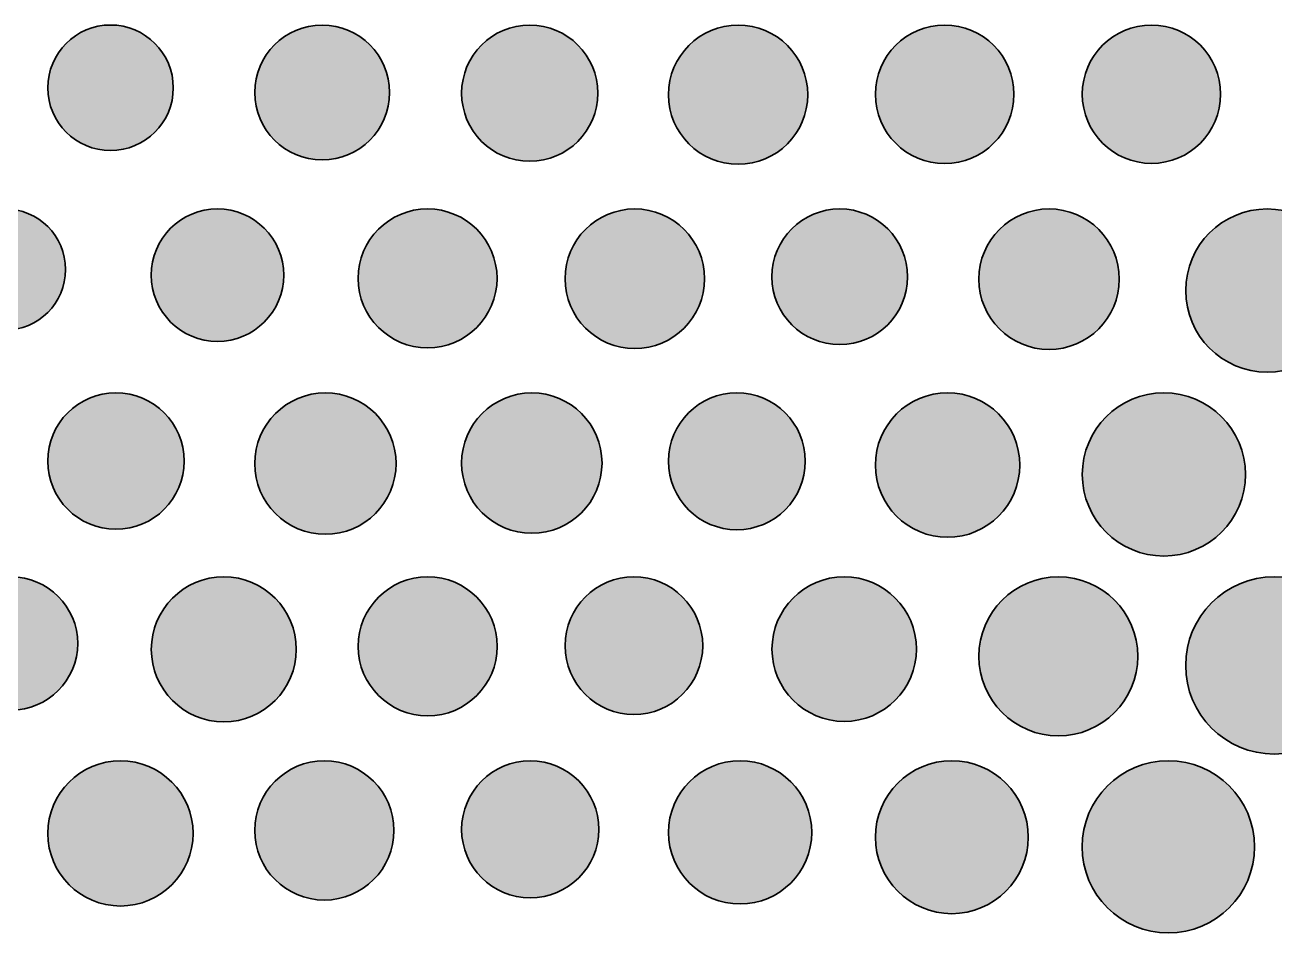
# Model space of a CAD drawing. Header units: inches. Extents: x 4.8 to 30.4, y 5.4 to 29.6.
# Drawn here: x 19.616 to 23.453, y 11.016 to 13.802 of the extents above; entities that cross this region are included whole.
import ezdxf

# ---------------------------------------------------------------- set-up
doc = ezdxf.new("R2010")
doc.units = ezdxf.units.IN
doc.header["$MEASUREMENT"] = 0
doc.layers.add('Layer 1', color=7, linetype='Continuous')

msp = doc.modelspace()

# ---------------------------------------------------------------- hatches: boundary and pattern name
at = {"layer": 'Layer 1'}
h = msp.add_hatch(color=7, dxfattribs=at)
h.dxf.hatch_style = 2
edge = h.paths.add_edge_path()
edge.add_spline(control_points=[(19.8788, 13.8023), (19.9852, 13.8023), (20.0714, 13.716), (20.0714, 13.6096), (20.0714, 13.5033), (19.9852, 13.4171), (19.8788, 13.4171), (19.7724, 13.4171), (19.6862, 13.5033), (19.6862, 13.6096), (19.6862, 13.716), (19.7724, 13.8023), (19.8788, 13.8023)], knot_values=[0, 0, 0, 0, 1, 1, 1, 2, 2, 2, 3, 3, 3, 4, 4, 4, 4], degree=3, periodic=1)
h = msp.add_hatch(color=7, dxfattribs=at)
h.dxf.hatch_style = 2
edge = h.paths.add_edge_path()
edge.add_spline(control_points=[(20.5283, 13.8022), (20.6425, 13.8022), (20.7352, 13.7095), (20.7352, 13.5952), (20.7352, 13.4809), (20.6425, 13.3883), (20.5283, 13.3883), (20.414, 13.3883), (20.3214, 13.4809), (20.3214, 13.5952), (20.3214, 13.7095), (20.414, 13.8022), (20.5283, 13.8022)], knot_values=[0, 0, 0, 0, 1, 1, 1, 2, 2, 2, 3, 3, 3, 4, 4, 4, 4], degree=3, periodic=1)
h = msp.add_hatch(color=7, dxfattribs=at)
h.dxf.hatch_style = 2
edge = h.paths.add_edge_path()
edge.add_spline(control_points=[(21.1654, 13.8022), (21.2808, 13.8022), (21.3744, 13.7085), (21.3744, 13.5931), (21.3744, 13.4776), (21.2808, 13.3841), (21.1654, 13.3841), (21.0499, 13.3841), (20.9563, 13.4776), (20.9563, 13.5931), (20.9563, 13.7085), (21.0499, 13.8022), (21.1654, 13.8022)], knot_values=[0, 0, 0, 0, 1, 1, 1, 2, 2, 2, 3, 3, 3, 4, 4, 4, 4], degree=3, periodic=1)
h = msp.add_hatch(color=7, dxfattribs=at)
h.dxf.hatch_style = 2
edge = h.paths.add_edge_path()
edge.add_spline(control_points=[(21.805, 13.8022), (21.923, 13.8022), (22.0186, 13.7065), (22.0186, 13.5885), (22.0186, 13.4705), (21.923, 13.3748), (21.805, 13.3748), (21.6869, 13.3748), (21.5913, 13.4705), (21.5913, 13.5885), (21.5913, 13.7065), (21.6869, 13.8022), (21.805, 13.8022)], knot_values=[0, 0, 0, 0, 1, 1, 1, 2, 2, 2, 3, 3, 3, 4, 4, 4, 4], degree=3, periodic=1)
h = msp.add_hatch(color=7, dxfattribs=at)
h.dxf.hatch_style = 2
edge = h.paths.add_edge_path()
edge.add_spline(control_points=[(22.4389, 13.8022), (22.5563, 13.8022), (22.6515, 13.707), (22.6515, 13.5896), (22.6515, 13.4721), (22.5563, 13.377), (22.4389, 13.377), (22.3215, 13.377), (22.2263, 13.4721), (22.2263, 13.5896), (22.2263, 13.707), (22.3215, 13.8022), (22.4389, 13.8022)], knot_values=[0, 0, 0, 0, 1, 1, 1, 2, 2, 2, 3, 3, 3, 4, 4, 4, 4], degree=3, periodic=1)
h = msp.add_hatch(color=7, dxfattribs=at)
h.dxf.hatch_style = 2
edge = h.paths.add_edge_path()
edge.add_spline(control_points=[(23.0736, 13.8022), (23.1908, 13.8022), (23.2858, 13.7071), (23.2858, 13.5899), (23.2858, 13.4727), (23.1908, 13.3777), (23.0736, 13.3777), (22.9563, 13.3777), (22.8613, 13.4727), (22.8613, 13.5899), (22.8613, 13.7071), (22.9563, 13.8022), (23.0736, 13.8022)], knot_values=[0, 0, 0, 0, 1, 1, 1, 2, 2, 2, 3, 3, 3, 4, 4, 4, 4], degree=3, periodic=1)
h = msp.add_hatch(color=7, dxfattribs=at)
h.dxf.hatch_style = 2
edge = h.paths.add_edge_path()
edge.add_spline(control_points=[(19.5546, 13.2379), (19.6574, 13.2379), (19.7406, 13.1547), (19.7406, 13.052), (19.7406, 12.9492), (19.6574, 12.8659), (19.5546, 12.8659), (19.4519, 12.8659), (19.3686, 12.9492), (19.3686, 13.052), (19.3686, 13.1547), (19.4519, 13.2379), (19.5546, 13.2379)], knot_values=[0, 0, 0, 0, 1, 1, 1, 2, 2, 2, 3, 3, 3, 4, 4, 4, 4], degree=3, periodic=1)
h = msp.add_hatch(color=7, dxfattribs=at)
h.dxf.hatch_style = 2
edge = h.paths.add_edge_path()
edge.add_spline(control_points=[(20.2069, 13.238), (20.3192, 13.238), (20.4102, 13.147), (20.4102, 13.0347), (20.4102, 12.9223), (20.3192, 12.8313), (20.2069, 12.8313), (20.0946, 12.8313), (20.0036, 12.9223), (20.0036, 13.0347), (20.0036, 13.147), (20.0946, 13.238), (20.2069, 13.238)], knot_values=[0, 0, 0, 0, 1, 1, 1, 2, 2, 2, 3, 3, 3, 4, 4, 4, 4], degree=3, periodic=1)
h = msp.add_hatch(color=7, dxfattribs=at)
h.dxf.hatch_style = 2
edge = h.paths.add_edge_path()
edge.add_spline(control_points=[(20.8518, 13.238), (20.9695, 13.238), (21.065, 13.1425), (21.065, 13.0248), (21.065, 12.9071), (20.9695, 12.8116), (20.8518, 12.8116), (20.734, 12.8116), (20.6385, 12.9071), (20.6385, 13.0248), (20.6385, 13.1425), (20.734, 13.238), (20.8518, 13.238)], knot_values=[0, 0, 0, 0, 1, 1, 1, 2, 2, 2, 3, 3, 3, 4, 4, 4, 4], degree=3, periodic=1)
h = msp.add_hatch(color=7, dxfattribs=at)
h.dxf.hatch_style = 2
edge = h.paths.add_edge_path()
edge.add_spline(control_points=[(21.4878, 13.2379), (21.6061, 13.2379), (21.702, 13.142), (21.702, 13.0237), (21.702, 12.9054), (21.6061, 12.8095), (21.4878, 12.8095), (21.3695, 12.8095), (21.2736, 12.9054), (21.2736, 13.0237), (21.2736, 13.142), (21.3695, 13.2379), (21.4878, 13.2379)], knot_values=[0, 0, 0, 0, 1, 1, 1, 2, 2, 2, 3, 3, 3, 4, 4, 4, 4], degree=3, periodic=1)
h = msp.add_hatch(color=7, dxfattribs=at)
h.dxf.hatch_style = 2
edge = h.paths.add_edge_path()
edge.add_spline(control_points=[(22.1168, 13.2378), (22.2318, 13.2378), (22.325, 13.1447), (22.325, 13.0297), (22.325, 12.9148), (22.2318, 12.8215), (22.1168, 12.8215), (22.0019, 12.8215), (21.9087, 12.9148), (21.9087, 13.0297), (21.9087, 13.1447), (22.0019, 13.2378), (22.1168, 13.2378)], knot_values=[0, 0, 0, 0, 1, 1, 1, 2, 2, 2, 3, 3, 3, 4, 4, 4, 4], degree=3, periodic=1)
h = msp.add_hatch(color=7, dxfattribs=at)
h.dxf.hatch_style = 2
edge = h.paths.add_edge_path()
edge.add_spline(control_points=[(22.7593, 13.2378), (22.8783, 13.2378), (22.9748, 13.1414), (22.9748, 13.0223), (22.9748, 12.9033), (22.8783, 12.8067), (22.7593, 12.8067), (22.6402, 12.8067), (22.5437, 12.9033), (22.5437, 13.0223), (22.5437, 13.1414), (22.6402, 13.2378), (22.7593, 13.2378)], knot_values=[0, 0, 0, 0, 1, 1, 1, 2, 2, 2, 3, 3, 3, 4, 4, 4, 4], degree=3, periodic=1)
h = msp.add_hatch(color=7, dxfattribs=at)
h.dxf.hatch_style = 2
edge = h.paths.add_edge_path()
edge.add_spline(control_points=[(23.4291, 13.2379), (23.5676, 13.2379), (23.6797, 13.1257), (23.6797, 12.9874), (23.6797, 12.849), (23.5676, 12.7369), (23.4291, 12.7369), (23.2908, 12.7369), (23.1786, 12.849), (23.1786, 12.9874), (23.1786, 13.1257), (23.2908, 13.2379), (23.4291, 13.2379)], knot_values=[0, 0, 0, 0, 1, 1, 1, 2, 2, 2, 3, 3, 3, 4, 4, 4, 4], degree=3, periodic=1)
h = msp.add_hatch(color=7, dxfattribs=at)
h.dxf.hatch_style = 2
edge = h.paths.add_edge_path()
edge.add_spline(control_points=[(19.8954, 12.6736), (20.011, 12.6736), (20.1048, 12.5798), (20.1048, 12.4642), (20.1048, 12.3486), (20.011, 12.2548), (19.8954, 12.2548), (19.7797, 12.2548), (19.686, 12.3486), (19.686, 12.4642), (19.686, 12.5798), (19.7797, 12.6736), (19.8954, 12.6736)], knot_values=[0, 0, 0, 0, 1, 1, 1, 2, 2, 2, 3, 3, 3, 4, 4, 4, 4], degree=3, periodic=1)
h = msp.add_hatch(color=7, dxfattribs=at)
h.dxf.hatch_style = 2
edge = h.paths.add_edge_path()
edge.add_spline(control_points=[(20.5381, 12.6734), (20.658, 12.6734), (20.755, 12.5763), (20.755, 12.4564), (20.755, 12.3366), (20.658, 12.2395), (20.5381, 12.2395), (20.4183, 12.2395), (20.3212, 12.3366), (20.3212, 12.4564), (20.3212, 12.5763), (20.4183, 12.6734), (20.5381, 12.6734)], knot_values=[0, 0, 0, 0, 1, 1, 1, 2, 2, 2, 3, 3, 3, 4, 4, 4, 4], degree=3, periodic=1)
h = msp.add_hatch(color=7, dxfattribs=at)
h.dxf.hatch_style = 2
edge = h.paths.add_edge_path()
edge.add_spline(control_points=[(21.1718, 12.6733), (21.2908, 12.6733), (21.3872, 12.5769), (21.3872, 12.4579), (21.3872, 12.3389), (21.2908, 12.2424), (21.1718, 12.2424), (21.0527, 12.2424), (20.9562, 12.3389), (20.9562, 12.4579), (20.9562, 12.5769), (21.0527, 12.6733), (21.1718, 12.6733)], knot_values=[0, 0, 0, 0, 1, 1, 1, 2, 2, 2, 3, 3, 3, 4, 4, 4, 4], degree=3, periodic=1)
h = msp.add_hatch(color=7, dxfattribs=at)
h.dxf.hatch_style = 2
edge = h.paths.add_edge_path()
edge.add_spline(control_points=[(21.8011, 12.6735), (21.9171, 12.6735), (22.0111, 12.5795), (22.0111, 12.4635), (22.0111, 12.3475), (21.9171, 12.2534), (21.8011, 12.2534), (21.6851, 12.2534), (21.591, 12.3475), (21.591, 12.4635), (21.591, 12.5795), (21.6851, 12.6735), (21.8011, 12.6735)], knot_values=[0, 0, 0, 0, 1, 1, 1, 2, 2, 2, 3, 3, 3, 4, 4, 4, 4], degree=3, periodic=1)
h = msp.add_hatch(color=7, dxfattribs=at)
h.dxf.hatch_style = 2
edge = h.paths.add_edge_path()
edge.add_spline(control_points=[(22.4478, 12.6735), (22.5701, 12.6735), (22.6693, 12.5743), (22.6693, 12.4519), (22.6693, 12.3294), (22.5701, 12.2303), (22.4478, 12.2303), (22.3253, 12.2303), (22.2262, 12.3294), (22.2262, 12.4519), (22.2262, 12.5743), (22.3253, 12.6735), (22.4478, 12.6735)], knot_values=[0, 0, 0, 0, 1, 1, 1, 2, 2, 2, 3, 3, 3, 4, 4, 4, 4], degree=3, periodic=1)
h = msp.add_hatch(color=7, dxfattribs=at)
h.dxf.hatch_style = 2
edge = h.paths.add_edge_path()
edge.add_spline(control_points=[(23.1116, 12.6733), (23.25, 12.6733), (23.3621, 12.5612), (23.3621, 12.4229), (23.3621, 12.2847), (23.25, 12.1726), (23.1116, 12.1726), (22.9733, 12.1726), (22.8612, 12.2847), (22.8612, 12.4229), (22.8612, 12.5612), (22.9733, 12.6733), (23.1116, 12.6733)], knot_values=[0, 0, 0, 0, 1, 1, 1, 2, 2, 2, 3, 3, 3, 4, 4, 4, 4], degree=3, periodic=1)
h = msp.add_hatch(color=7, dxfattribs=at)
h.dxf.hatch_style = 2
edge = h.paths.add_edge_path()
edge.add_spline(control_points=[(19.5733, 12.109), (19.6863, 12.109), (19.7779, 12.0173), (19.7779, 11.9043), (19.7779, 11.7913), (19.6863, 11.6998), (19.5733, 11.6998), (19.4603, 11.6998), (19.3687, 11.7913), (19.3687, 11.9043), (19.3687, 12.0173), (19.4603, 12.109), (19.5733, 12.109)], knot_values=[0, 0, 0, 0, 1, 1, 1, 2, 2, 2, 3, 3, 3, 4, 4, 4, 4], degree=3, periodic=1)
h = msp.add_hatch(color=7, dxfattribs=at)
h.dxf.hatch_style = 2
edge = h.paths.add_edge_path()
edge.add_spline(control_points=[(20.2263, 12.1088), (20.3491, 12.1088), (20.4488, 12.0092), (20.4488, 11.8863), (20.4488, 11.7635), (20.3491, 11.6639), (20.2263, 11.6639), (20.1034, 11.6639), (20.0038, 11.7635), (20.0038, 11.8863), (20.0038, 12.0092), (20.1034, 12.1088), (20.2263, 12.1088)], knot_values=[0, 0, 0, 0, 1, 1, 1, 2, 2, 2, 3, 3, 3, 4, 4, 4, 4], degree=3, periodic=1)
h = msp.add_hatch(color=7, dxfattribs=at)
h.dxf.hatch_style = 2
edge = h.paths.add_edge_path()
edge.add_spline(control_points=[(20.8521, 12.1088), (20.97, 12.1088), (21.0654, 12.0133), (21.0654, 11.8955), (21.0654, 11.7777), (20.97, 11.6822), (20.8521, 11.6822), (20.7343, 11.6822), (20.6388, 11.7777), (20.6388, 11.8955), (20.6388, 12.0133), (20.7343, 12.1088), (20.8521, 12.1088)], knot_values=[0, 0, 0, 0, 1, 1, 1, 2, 2, 2, 3, 3, 3, 4, 4, 4, 4], degree=3, periodic=1)
h = msp.add_hatch(color=7, dxfattribs=at)
h.dxf.hatch_style = 2
edge = h.paths.add_edge_path()
edge.add_spline(control_points=[(21.485, 12.1088), (21.6016, 12.1088), (21.6962, 12.0143), (21.6962, 11.8976), (21.6962, 11.781), (21.6016, 11.6865), (21.485, 11.6865), (21.3683, 11.6865), (21.2738, 11.781), (21.2738, 11.8976), (21.2738, 12.0143), (21.3683, 12.1088), (21.485, 12.1088)], knot_values=[0, 0, 0, 0, 1, 1, 1, 2, 2, 2, 3, 3, 3, 4, 4, 4, 4], degree=3, periodic=1)
h = msp.add_hatch(color=7, dxfattribs=at)
h.dxf.hatch_style = 2
edge = h.paths.add_edge_path()
edge.add_spline(control_points=[(22.1306, 12.1088), (22.253, 12.1088), (22.3523, 12.0095), (22.3523, 11.8871), (22.3523, 11.7646), (22.253, 11.6653), (22.1306, 11.6653), (22.0081, 11.6653), (21.9088, 11.7646), (21.9088, 11.8871), (21.9088, 12.0095), (22.0081, 12.1088), (22.1306, 12.1088)], knot_values=[0, 0, 0, 0, 1, 1, 1, 2, 2, 2, 3, 3, 3, 4, 4, 4, 4], degree=3, periodic=1)
h = msp.add_hatch(color=7, dxfattribs=at)
h.dxf.hatch_style = 2
edge = h.paths.add_edge_path()
edge.add_spline(control_points=[(22.7878, 12.109), (22.9226, 12.109), (23.0319, 11.9997), (23.0319, 11.8648), (23.0319, 11.73), (22.9226, 11.6207), (22.7878, 11.6207), (22.6529, 11.6207), (22.5437, 11.73), (22.5437, 11.8648), (22.5437, 11.9997), (22.6529, 12.109), (22.7878, 12.109)], knot_values=[0, 0, 0, 0, 1, 1, 1, 2, 2, 2, 3, 3, 3, 4, 4, 4, 4], degree=3, periodic=1)
h = msp.add_hatch(color=7, dxfattribs=at)
h.dxf.hatch_style = 2
edge = h.paths.add_edge_path()
edge.add_spline(control_points=[(23.4507, 12.109), (23.6009, 12.109), (23.7227, 11.9872), (23.7227, 11.8369), (23.7227, 11.6867), (23.6009, 11.5649), (23.4507, 11.5649), (23.3004, 11.5649), (23.1786, 11.6867), (23.1786, 11.8369), (23.1786, 11.9872), (23.3004, 12.109), (23.4507, 12.109)], knot_values=[0, 0, 0, 0, 1, 1, 1, 2, 2, 2, 3, 3, 3, 4, 4, 4, 4], degree=3, periodic=1)
h = msp.add_hatch(color=7, dxfattribs=at)
h.dxf.hatch_style = 2
edge = h.paths.add_edge_path()
edge.add_spline(control_points=[(19.9091, 11.5444), (20.0323, 11.5444), (20.132, 11.4447), (20.132, 11.3215), (20.132, 11.1985), (20.0323, 11.0987), (19.9091, 11.0987), (19.786, 11.0987), (19.6862, 11.1985), (19.6862, 11.3215), (19.6862, 11.4447), (19.786, 11.5444), (19.9091, 11.5444)], knot_values=[0, 0, 0, 0, 1, 1, 1, 2, 2, 2, 3, 3, 3, 4, 4, 4, 4], degree=3, periodic=1)
h = msp.add_hatch(color=7, dxfattribs=at)
h.dxf.hatch_style = 2
edge = h.paths.add_edge_path()
edge.add_spline(control_points=[(20.535, 11.5444), (20.653, 11.5444), (20.7486, 11.4487), (20.7486, 11.3307), (20.7486, 11.2127), (20.653, 11.117), (20.535, 11.117), (20.4169, 11.117), (20.3213, 11.2127), (20.3213, 11.3307), (20.3213, 11.4487), (20.4169, 11.5444), (20.535, 11.5444)], knot_values=[0, 0, 0, 0, 1, 1, 1, 2, 2, 2, 3, 3, 3, 4, 4, 4, 4], degree=3, periodic=1)
h = msp.add_hatch(color=7, dxfattribs=at)
h.dxf.hatch_style = 2
edge = h.paths.add_edge_path()
edge.add_spline(control_points=[(21.1668, 11.5444), (21.283, 11.5444), (21.3772, 11.4501), (21.3772, 11.3339), (21.3772, 11.2176), (21.283, 11.1235), (21.1668, 11.1235), (21.0506, 11.1235), (20.9563, 11.2176), (20.9563, 11.3339), (20.9563, 11.4501), (21.0506, 11.5444), (21.1668, 11.5444)], knot_values=[0, 0, 0, 0, 1, 1, 1, 2, 2, 2, 3, 3, 3, 4, 4, 4, 4], degree=3, periodic=1)
h = msp.add_hatch(color=7, dxfattribs=at)
h.dxf.hatch_style = 2
edge = h.paths.add_edge_path()
edge.add_spline(control_points=[(21.811, 11.5446), (21.9324, 11.5446), (22.0308, 11.4462), (22.0308, 11.3247), (22.0308, 11.2033), (21.9324, 11.1049), (21.811, 11.1049), (21.6896, 11.1049), (21.5911, 11.2033), (21.5911, 11.3247), (21.5911, 11.4462), (21.6896, 11.5446), (21.811, 11.5446)], knot_values=[0, 0, 0, 0, 1, 1, 1, 2, 2, 2, 3, 3, 3, 4, 4, 4, 4], degree=3, periodic=1)
h = msp.add_hatch(color=7, dxfattribs=at)
h.dxf.hatch_style = 2
edge = h.paths.add_edge_path()
edge.add_spline(control_points=[(22.4608, 11.5446), (22.5904, 11.5446), (22.6955, 11.4395), (22.6955, 11.3099), (22.6955, 11.1803), (22.5904, 11.0752), (22.4608, 11.0752), (22.3312, 11.0752), (22.2261, 11.1803), (22.2261, 11.3099), (22.2261, 11.4395), (22.3312, 11.5446), (22.4608, 11.5446)], knot_values=[0, 0, 0, 0, 1, 1, 1, 2, 2, 2, 3, 3, 3, 4, 4, 4, 4], degree=3, periodic=1)
h = msp.add_hatch(color=7, dxfattribs=at)
h.dxf.hatch_style = 2
edge = h.paths.add_edge_path()
edge.add_spline(control_points=[(23.1254, 11.5447), (23.2714, 11.5447), (23.3898, 11.4263), (23.3898, 11.2803), (23.3898, 11.1343), (23.2714, 11.0159), (23.1254, 11.0159), (22.9794, 11.0159), (22.861, 11.1343), (22.861, 11.2803), (22.861, 11.4263), (22.9794, 11.5447), (23.1254, 11.5447)], knot_values=[0, 0, 0, 0, 1, 1, 1, 2, 2, 2, 3, 3, 3, 4, 4, 4, 4], degree=3, periodic=1)

# ---------------------------------------------------------------- linework, layer by layer
at = {"layer": 'Layer 1', "color": 7, "lineweight": 35}
for points in [[(19.8788, 13.8023), (19.9852, 13.8023), (20.0714, 13.716), (20.0714, 13.6096), (20.0714, 13.5033), (19.9852, 13.4171), (19.8788, 13.4171), (19.7724, 13.4171), (19.6862, 13.5033), (19.6862, 13.6096), (19.6862, 13.716), (19.7724, 13.8023), (19.8788, 13.8023)], [(20.5283, 13.8022), (20.6425, 13.8022), (20.7352, 13.7095), (20.7352, 13.5952), (20.7352, 13.4809), (20.6425, 13.3883), (20.5283, 13.3883), (20.414, 13.3883), (20.3214, 13.4809), (20.3214, 13.5952), (20.3214, 13.7095), (20.414, 13.8022), (20.5283, 13.8022)], [(21.1654, 13.8022), (21.2808, 13.8022), (21.3744, 13.7085), (21.3744, 13.5931), (21.3744, 13.4776), (21.2808, 13.3841), (21.1654, 13.3841), (21.0499, 13.3841), (20.9563, 13.4776), (20.9563, 13.5931), (20.9563, 13.7085), (21.0499, 13.8022), (21.1654, 13.8022)], [(21.805, 13.8022), (21.923, 13.8022), (22.0186, 13.7065), (22.0186, 13.5885), (22.0186, 13.4705), (21.923, 13.3748), (21.805, 13.3748), (21.6869, 13.3748), (21.5913, 13.4705), (21.5913, 13.5885), (21.5913, 13.7065), (21.6869, 13.8022), (21.805, 13.8022)], [(22.4389, 13.8022), (22.5563, 13.8022), (22.6515, 13.707), (22.6515, 13.5896), (22.6515, 13.4721), (22.5563, 13.377), (22.4389, 13.377), (22.3215, 13.377), (22.2263, 13.4721), (22.2263, 13.5896), (22.2263, 13.707), (22.3215, 13.8022), (22.4389, 13.8022)], [(23.0736, 13.8022), (23.1908, 13.8022), (23.2858, 13.7071), (23.2858, 13.5899), (23.2858, 13.4727), (23.1908, 13.3777), (23.0736, 13.3777), (22.9563, 13.3777), (22.8613, 13.4727), (22.8613, 13.5899), (22.8613, 13.7071), (22.9563, 13.8022), (23.0736, 13.8022)], [(19.5546, 13.2379), (19.6574, 13.2379), (19.7406, 13.1547), (19.7406, 13.052), (19.7406, 12.9492), (19.6574, 12.8659), (19.5546, 12.8659), (19.4519, 12.8659), (19.3686, 12.9492), (19.3686, 13.052), (19.3686, 13.1547), (19.4519, 13.2379), (19.5546, 13.2379)], [(20.2069, 13.238), (20.3192, 13.238), (20.4102, 13.147), (20.4102, 13.0347), (20.4102, 12.9223), (20.3192, 12.8313), (20.2069, 12.8313), (20.0946, 12.8313), (20.0036, 12.9223), (20.0036, 13.0347), (20.0036, 13.147), (20.0946, 13.238), (20.2069, 13.238)], [(20.8518, 13.238), (20.9695, 13.238), (21.065, 13.1425), (21.065, 13.0248), (21.065, 12.9071), (20.9695, 12.8116), (20.8518, 12.8116), (20.734, 12.8116), (20.6385, 12.9071), (20.6385, 13.0248), (20.6385, 13.1425), (20.734, 13.238), (20.8518, 13.238)], [(21.4878, 13.2379), (21.6061, 13.2379), (21.702, 13.142), (21.702, 13.0237), (21.702, 12.9054), (21.6061, 12.8095), (21.4878, 12.8095), (21.3695, 12.8095), (21.2736, 12.9054), (21.2736, 13.0237), (21.2736, 13.142), (21.3695, 13.2379), (21.4878, 13.2379)], [(22.1168, 13.2378), (22.2318, 13.2378), (22.325, 13.1447), (22.325, 13.0297), (22.325, 12.9148), (22.2318, 12.8215), (22.1168, 12.8215), (22.0019, 12.8215), (21.9087, 12.9148), (21.9087, 13.0297), (21.9087, 13.1447), (22.0019, 13.2378), (22.1168, 13.2378)], [(22.7593, 13.2378), (22.8783, 13.2378), (22.9748, 13.1414), (22.9748, 13.0223), (22.9748, 12.9033), (22.8783, 12.8067), (22.7593, 12.8067), (22.6402, 12.8067), (22.5437, 12.9033), (22.5437, 13.0223), (22.5437, 13.1414), (22.6402, 13.2378), (22.7593, 13.2378)], [(23.4291, 13.2379), (23.5676, 13.2379), (23.6797, 13.1257), (23.6797, 12.9874), (23.6797, 12.849), (23.5676, 12.7369), (23.4291, 12.7369), (23.2908, 12.7369), (23.1786, 12.849), (23.1786, 12.9874), (23.1786, 13.1257), (23.2908, 13.2379), (23.4291, 13.2379)], [(19.8954, 12.6736), (20.011, 12.6736), (20.1048, 12.5798), (20.1048, 12.4642), (20.1048, 12.3486), (20.011, 12.2548), (19.8954, 12.2548), (19.7797, 12.2548), (19.686, 12.3486), (19.686, 12.4642), (19.686, 12.5798), (19.7797, 12.6736), (19.8954, 12.6736)], [(20.5381, 12.6734), (20.658, 12.6734), (20.755, 12.5763), (20.755, 12.4564), (20.755, 12.3366), (20.658, 12.2395), (20.5381, 12.2395), (20.4183, 12.2395), (20.3212, 12.3366), (20.3212, 12.4564), (20.3212, 12.5763), (20.4183, 12.6734), (20.5381, 12.6734)], [(21.1718, 12.6733), (21.2908, 12.6733), (21.3872, 12.5769), (21.3872, 12.4579), (21.3872, 12.3389), (21.2908, 12.2424), (21.1718, 12.2424), (21.0527, 12.2424), (20.9562, 12.3389), (20.9562, 12.4579), (20.9562, 12.5769), (21.0527, 12.6733), (21.1718, 12.6733)], [(21.8011, 12.6735), (21.9171, 12.6735), (22.0111, 12.5795), (22.0111, 12.4635), (22.0111, 12.3475), (21.9171, 12.2534), (21.8011, 12.2534), (21.6851, 12.2534), (21.591, 12.3475), (21.591, 12.4635), (21.591, 12.5795), (21.6851, 12.6735), (21.8011, 12.6735)], [(22.4478, 12.6735), (22.5701, 12.6735), (22.6693, 12.5743), (22.6693, 12.4519), (22.6693, 12.3294), (22.5701, 12.2303), (22.4478, 12.2303), (22.3253, 12.2303), (22.2262, 12.3294), (22.2262, 12.4519), (22.2262, 12.5743), (22.3253, 12.6735), (22.4478, 12.6735)], [(23.1116, 12.6733), (23.25, 12.6733), (23.3621, 12.5612), (23.3621, 12.4229), (23.3621, 12.2847), (23.25, 12.1726), (23.1116, 12.1726), (22.9733, 12.1726), (22.8612, 12.2847), (22.8612, 12.4229), (22.8612, 12.5612), (22.9733, 12.6733), (23.1116, 12.6733)], [(19.5733, 12.109), (19.6863, 12.109), (19.7779, 12.0173), (19.7779, 11.9043), (19.7779, 11.7913), (19.6863, 11.6998), (19.5733, 11.6998), (19.4603, 11.6998), (19.3687, 11.7913), (19.3687, 11.9043), (19.3687, 12.0173), (19.4603, 12.109), (19.5733, 12.109)], [(20.2263, 12.1088), (20.3491, 12.1088), (20.4488, 12.0092), (20.4488, 11.8863), (20.4488, 11.7635), (20.3491, 11.6639), (20.2263, 11.6639), (20.1034, 11.6639), (20.0038, 11.7635), (20.0038, 11.8863), (20.0038, 12.0092), (20.1034, 12.1088), (20.2263, 12.1088)], [(20.8521, 12.1088), (20.97, 12.1088), (21.0654, 12.0133), (21.0654, 11.8955), (21.0654, 11.7777), (20.97, 11.6822), (20.8521, 11.6822), (20.7343, 11.6822), (20.6388, 11.7777), (20.6388, 11.8955), (20.6388, 12.0133), (20.7343, 12.1088), (20.8521, 12.1088)], [(21.485, 12.1088), (21.6016, 12.1088), (21.6962, 12.0143), (21.6962, 11.8976), (21.6962, 11.781), (21.6016, 11.6865), (21.485, 11.6865), (21.3683, 11.6865), (21.2738, 11.781), (21.2738, 11.8976), (21.2738, 12.0143), (21.3683, 12.1088), (21.485, 12.1088)], [(22.1306, 12.1088), (22.253, 12.1088), (22.3523, 12.0095), (22.3523, 11.8871), (22.3523, 11.7646), (22.253, 11.6653), (22.1306, 11.6653), (22.0081, 11.6653), (21.9088, 11.7646), (21.9088, 11.8871), (21.9088, 12.0095), (22.0081, 12.1088), (22.1306, 12.1088)], [(22.7878, 12.109), (22.9226, 12.109), (23.0319, 11.9997), (23.0319, 11.8648), (23.0319, 11.73), (22.9226, 11.6207), (22.7878, 11.6207), (22.6529, 11.6207), (22.5437, 11.73), (22.5437, 11.8648), (22.5437, 11.9997), (22.6529, 12.109), (22.7878, 12.109)], [(23.4507, 12.109), (23.6009, 12.109), (23.7227, 11.9872), (23.7227, 11.8369), (23.7227, 11.6867), (23.6009, 11.5649), (23.4507, 11.5649), (23.3004, 11.5649), (23.1786, 11.6867), (23.1786, 11.8369), (23.1786, 11.9872), (23.3004, 12.109), (23.4507, 12.109)], [(19.9091, 11.5444), (20.0323, 11.5444), (20.132, 11.4447), (20.132, 11.3215), (20.132, 11.1985), (20.0323, 11.0987), (19.9091, 11.0987), (19.786, 11.0987), (19.6862, 11.1985), (19.6862, 11.3215), (19.6862, 11.4447), (19.786, 11.5444), (19.9091, 11.5444)], [(20.535, 11.5444), (20.653, 11.5444), (20.7486, 11.4487), (20.7486, 11.3307), (20.7486, 11.2127), (20.653, 11.117), (20.535, 11.117), (20.4169, 11.117), (20.3213, 11.2127), (20.3213, 11.3307), (20.3213, 11.4487), (20.4169, 11.5444), (20.535, 11.5444)], [(21.1668, 11.5444), (21.283, 11.5444), (21.3772, 11.4501), (21.3772, 11.3339), (21.3772, 11.2176), (21.283, 11.1235), (21.1668, 11.1235), (21.0506, 11.1235), (20.9563, 11.2176), (20.9563, 11.3339), (20.9563, 11.4501), (21.0506, 11.5444), (21.1668, 11.5444)], [(21.811, 11.5446), (21.9324, 11.5446), (22.0308, 11.4462), (22.0308, 11.3247), (22.0308, 11.2033), (21.9324, 11.1049), (21.811, 11.1049), (21.6896, 11.1049), (21.5911, 11.2033), (21.5911, 11.3247), (21.5911, 11.4462), (21.6896, 11.5446), (21.811, 11.5446)], [(22.4608, 11.5446), (22.5904, 11.5446), (22.6955, 11.4395), (22.6955, 11.3099), (22.6955, 11.1803), (22.5904, 11.0752), (22.4608, 11.0752), (22.3312, 11.0752), (22.2261, 11.1803), (22.2261, 11.3099), (22.2261, 11.4395), (22.3312, 11.5446), (22.4608, 11.5446)], [(23.1254, 11.5447), (23.2714, 11.5447), (23.3898, 11.4263), (23.3898, 11.2803), (23.3898, 11.1343), (23.2714, 11.0159), (23.1254, 11.0159), (22.9794, 11.0159), (22.861, 11.1343), (22.861, 11.2803), (22.861, 11.4263), (22.9794, 11.5447), (23.1254, 11.5447)]]:
    msp.add_open_spline(points, degree=3, knots=[0, 0, 0, 0, 1, 1, 1, 2, 2, 2, 3, 3, 3, 4, 4, 4, 4], dxfattribs=at)

doc.saveas('drawing.dxf')
